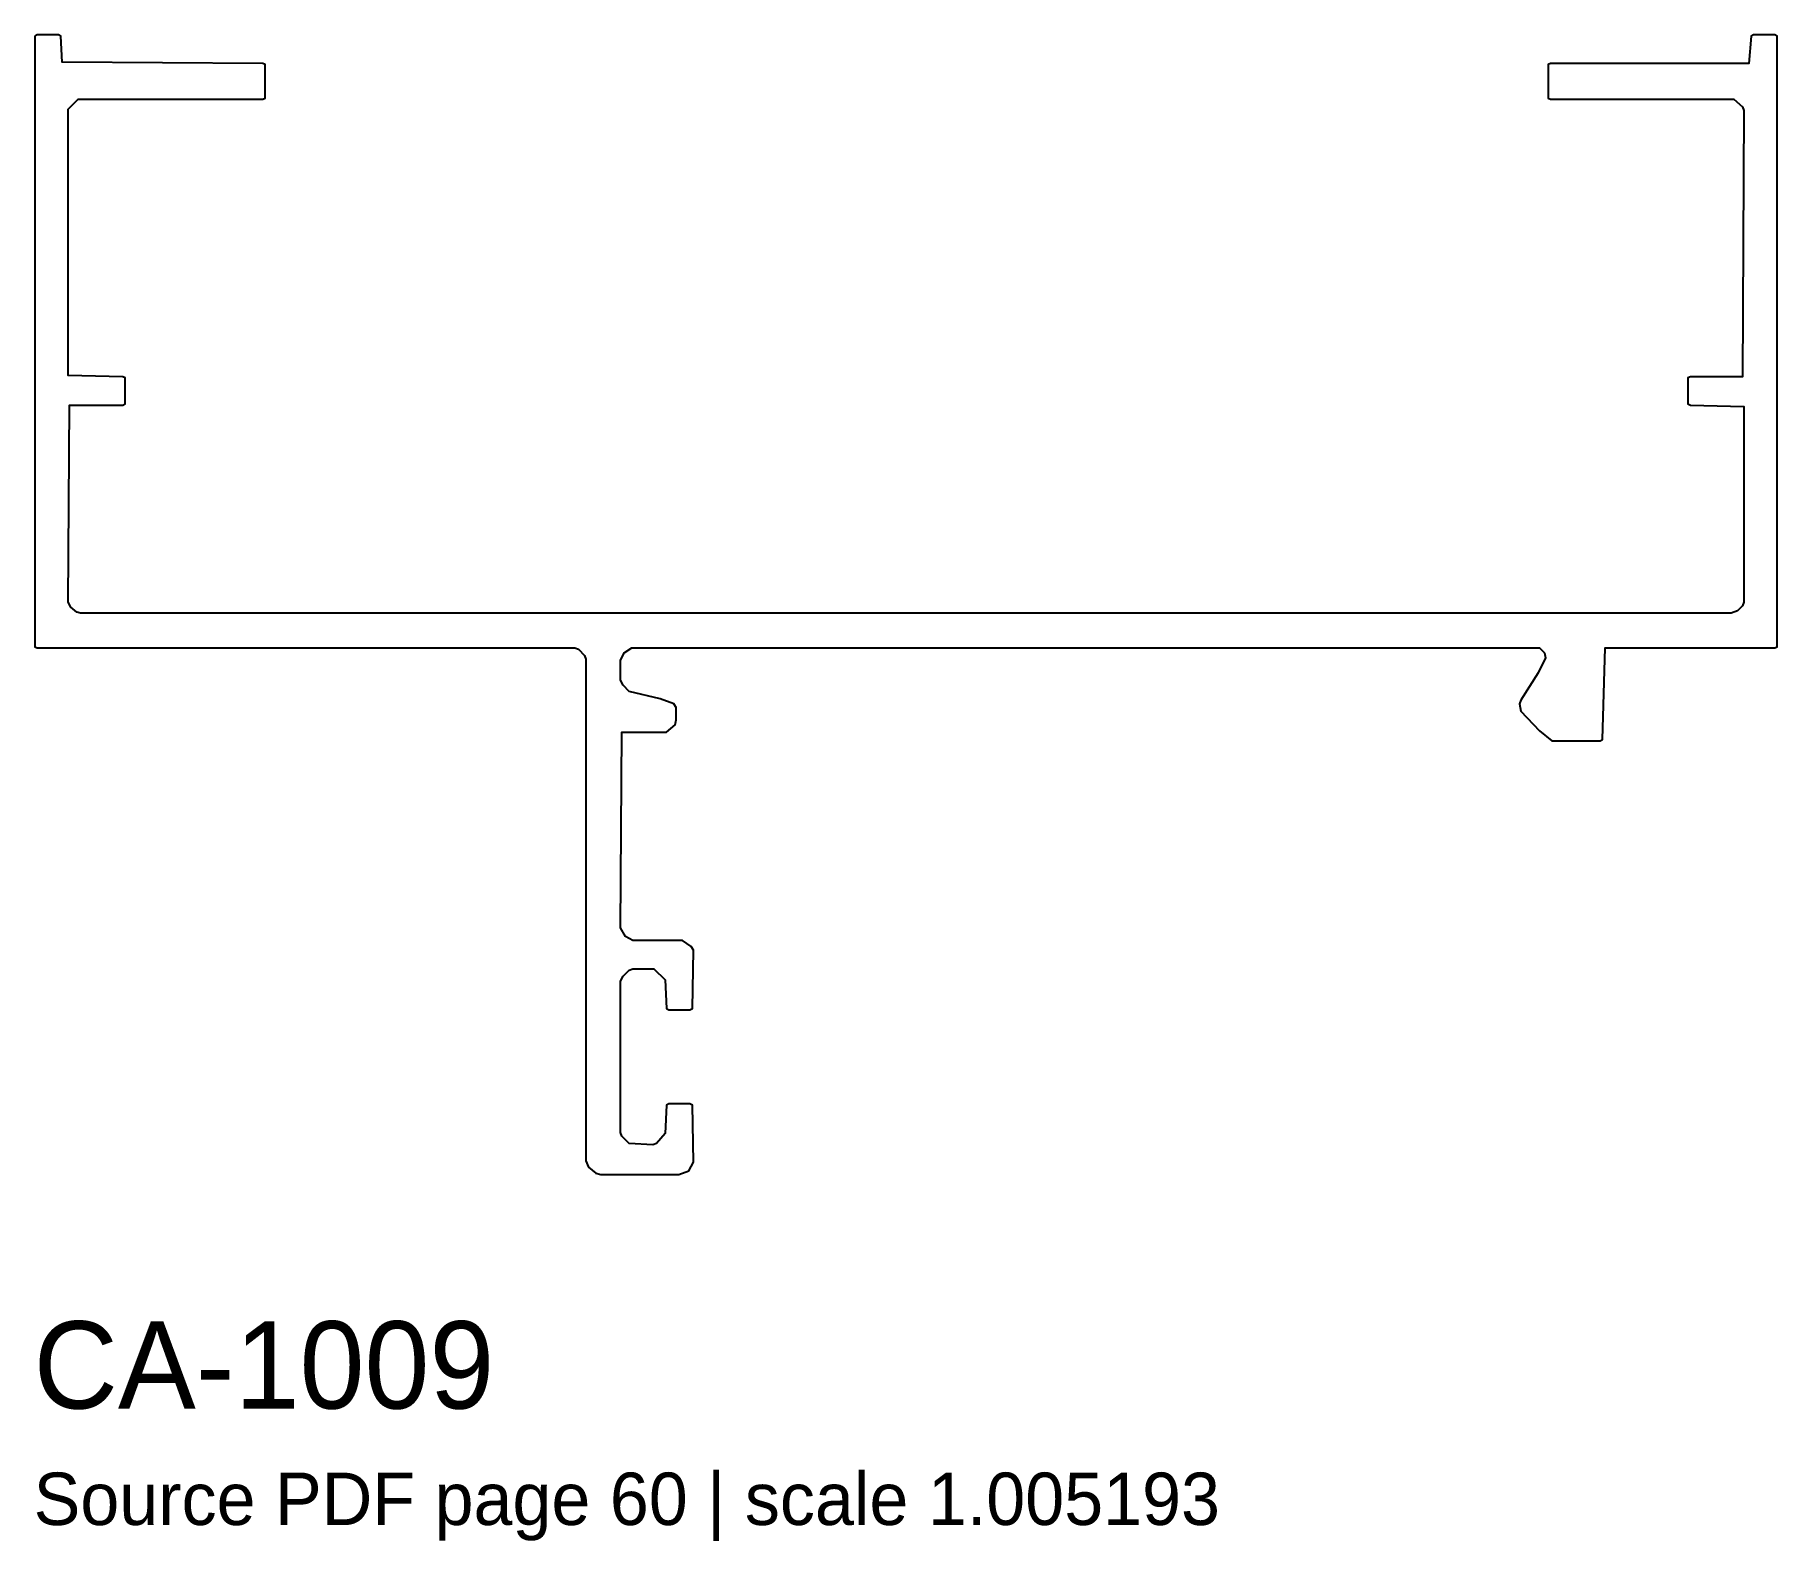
# Model space of a CAD drawing. Header units: millimetres. Extents: x 0 to 59.9, y -12.6 to 39.2.
import ezdxf

# ---------------------------------------------------------------- set-up
doc = ezdxf.new("R2010")
doc.units = ezdxf.units.MM
doc.layers.add('INFO', color=7, linetype='Continuous')
doc.layers.add('PROFILE', color=7, linetype='Continuous')

msp = doc.modelspace()

# ---------------------------------------------------------------- linework, layer by layer
at = {"layer": 'PROFILE'}
msp.add_lwpolyline([(0.043, 39.149), (0.043, 18.17), (0.128, 18.128), (18.596, 18.128), (18.723, 18.085), (18.936, 17.872), (18.979, 17.745), (18.979, 0.511), (19.064, 0.298), (19.319, 0.085), (19.489, 0.043), (22.17, 0.043), (22.511, 0.17), (22.681, 0.468), (22.638, 2.426), (22.553, 2.468), (21.83, 2.468), (21.745, 2.426), (21.702, 1.447), (21.404, 1.106), (21.277, 1.064), (20.468, 1.106), (20.213, 1.362), (20.17, 1.489), (20.17, 6.681), (20.255, 6.851), (20.468, 7.064), (20.596, 7.106), (21.319, 7.106), (21.702, 6.723), (21.745, 5.745), (21.83, 5.702), (22.553, 5.702), (22.638, 5.745), (22.681, 7.745), (22.596, 7.872), (22.298, 8.085), (20.596, 8.085), (20.34, 8.213), (20.17, 8.511), (20.213, 15.234), (21.745, 15.234), (22.043, 15.489), (22.085, 15.66), (22.085, 16.085), (22, 16.213), (21.532, 16.383), (20.468, 16.638), (20.255, 16.851), (20.17, 17.021), (20.17, 17.702), (20.298, 17.957), (20.553, 18.128), (51.745, 18.128), (51.915, 17.957), (51.957, 17.787), (51.702, 17.277), (51.106, 16.34), (51.064, 16.213), (51.106, 15.957), (51.745, 15.277), (52.17, 14.936), (53.83, 14.936), (53.915, 14.979), (54, 18.128), (59.83, 18.128), (59.915, 18.17), (59.915, 39.149), (59.83, 39.191), (59.106, 39.191), (59.021, 39.149), (58.936, 38.213), (52.128, 38.213), (52.043, 38.17), (52.043, 37.021), (52.128, 36.979), (58.426, 36.979), (58.723, 36.723), (58.766, 36.596), (58.723, 27.447), (56.936, 27.447), (56.851, 27.404), (56.851, 26.511), (56.936, 26.468), (58.766, 26.426), (58.766, 19.702), (58.723, 19.574), (58.553, 19.404), (58.34, 19.319), (1.617, 19.319), (1.489, 19.362), (1.277, 19.532), (1.191, 19.702), (1.234, 26.468), (3.064, 26.468), (3.149, 26.511), (3.149, 27.404), (3.064, 27.447), (1.191, 27.489), (1.191, 36.638), (1.532, 36.979), (7.872, 36.979), (7.957, 37.021), (7.957, 38.17), (7.872, 38.213), (0.979, 38.255), (0.936, 39.149), (0.851, 39.191), (0.128, 39.191)], close=True, dxfattribs=at)

# ---------------------------------------------------------------- texts
at = {"layer": 'INFO'}
for s, height, p in [('CA-1009', 3, (0, -8)), ('Source PDF page 60 | scale 1.005193', 1.8, (0, -12))]:
    msp.add_text(s, height=height, dxfattribs=at).set_placement(p)

doc.saveas('drawing.dxf')
